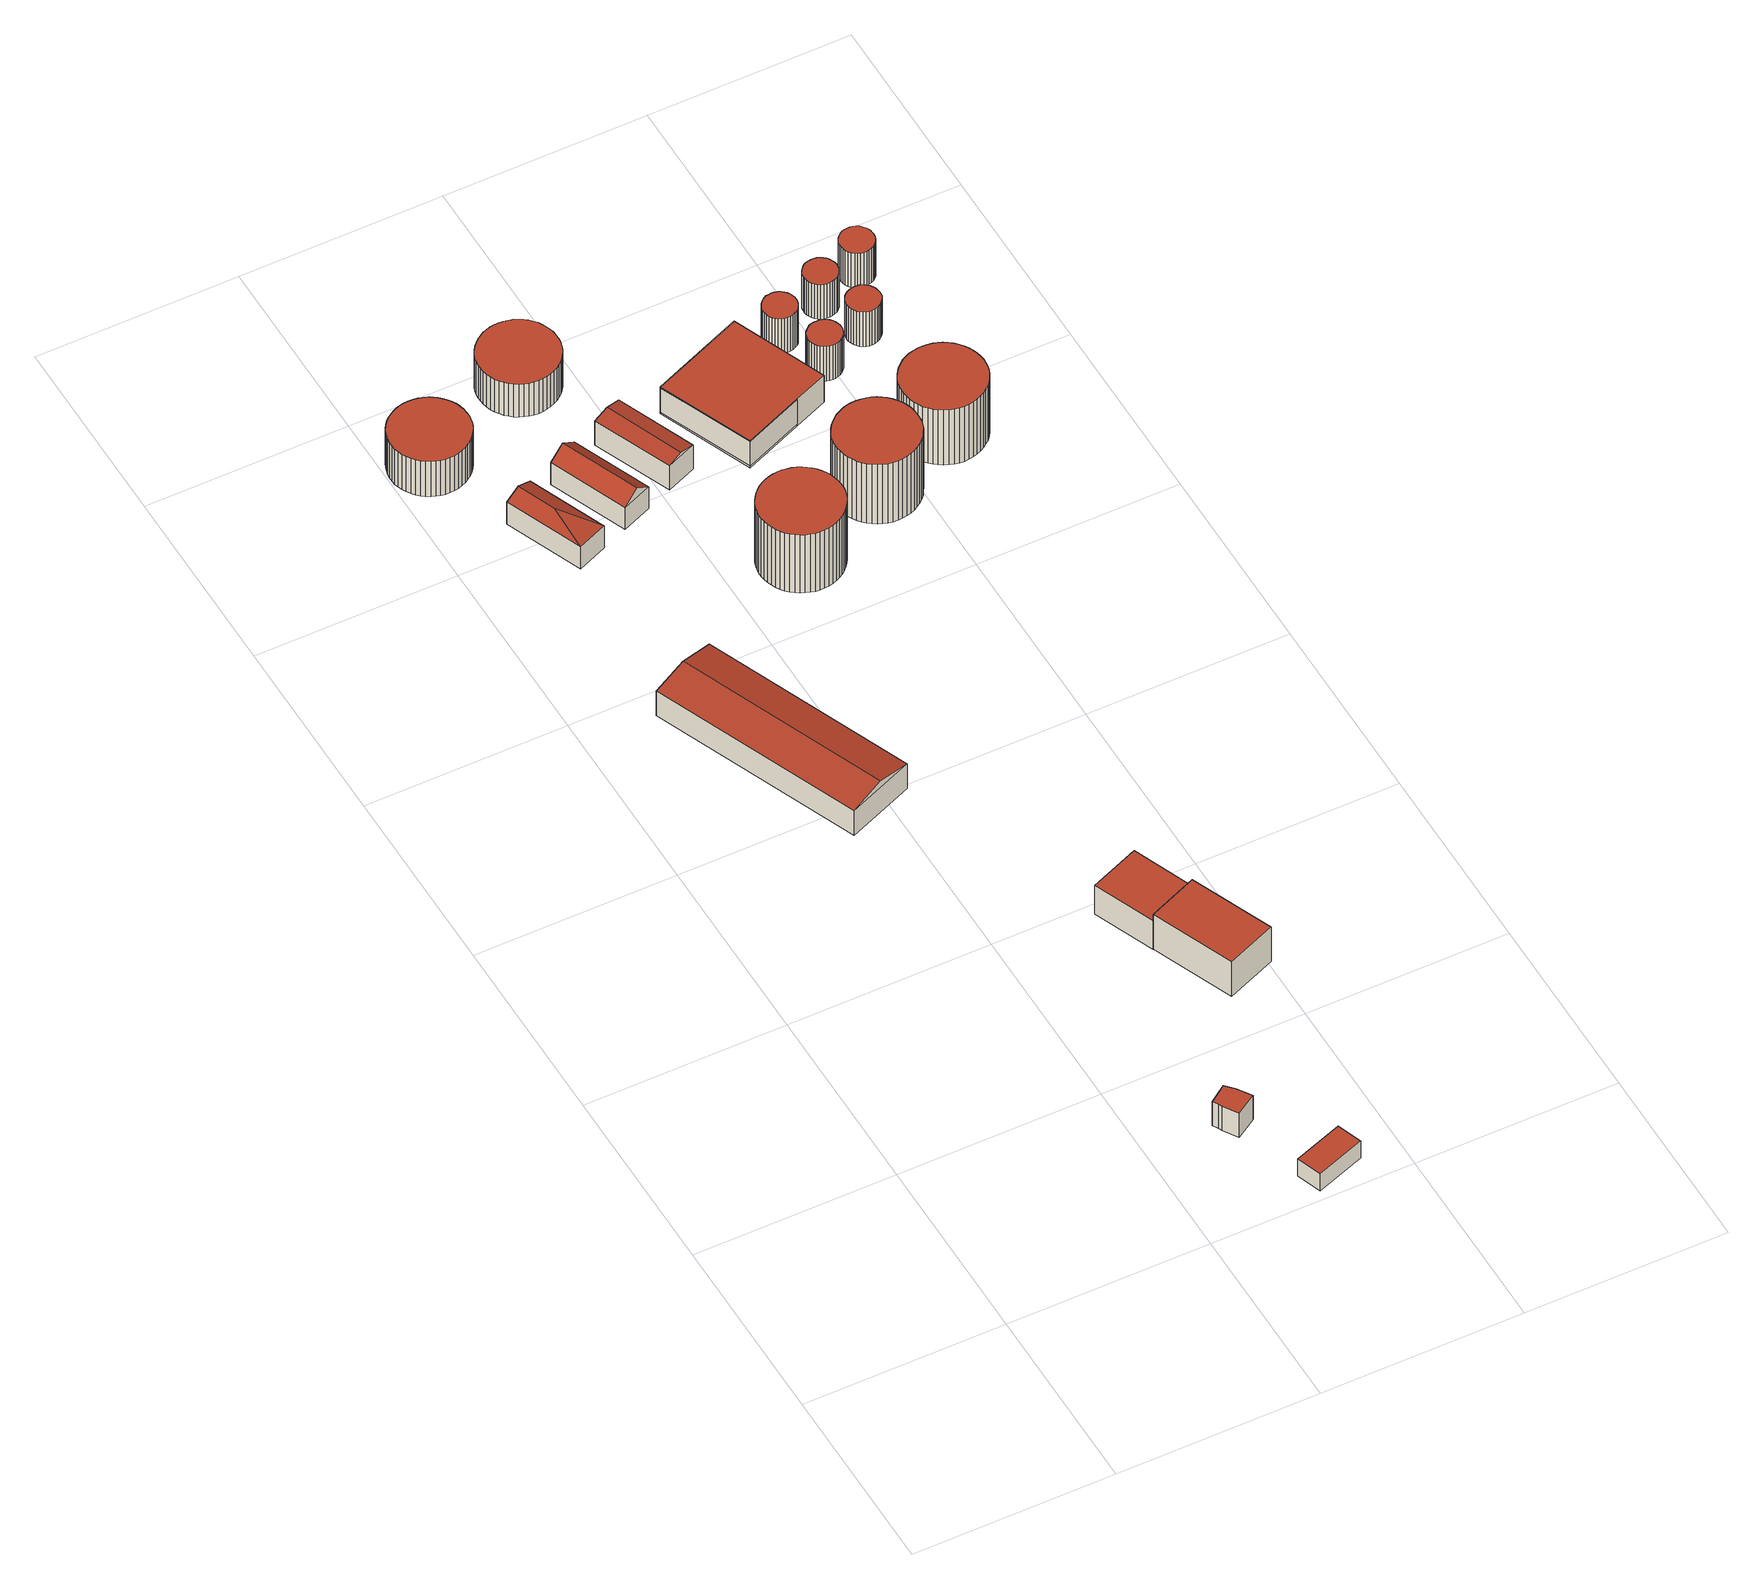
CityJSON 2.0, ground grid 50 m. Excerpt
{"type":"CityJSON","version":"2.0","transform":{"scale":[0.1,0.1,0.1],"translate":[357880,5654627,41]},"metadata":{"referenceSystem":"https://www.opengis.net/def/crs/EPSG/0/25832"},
"CityObjects":{
"building1":{"type":"Building","attributes":{"Geometrietyp2DReferenz":"3000","Gemeindeschluessel":"05316000","function":"31001_2100","roofType":"1000","measuredHeight":7.6},"address":[{"country":"Germany","locality":"Leverkusen","thoroughfareNumber":"42y","thoroughfareName":"CHEMPARK"}],"geometry":[{"type":"Solid","lod":"2","boundaries":[[[[0,1,2,3]],[[4,5,1,0]],[[6,7,5,4]],[[8,9,7,6]],[[10,11,9,8]],[[12,13,11,10]],[[14,15,13,12]],[[3,2,15,14]],[[12,10,8,6,4,0,3,14]],[[1,5,7,9,11,13,15,2]]]],"semantics":{"surfaces":[{"type":"WallSurface"},{"type":"RoofSurface"},{"type":"GroundSurface"}],"values":[[0,0,0,0,0,0,0,0,1,2]]}}]},
"building2":{"type":"Building","attributes":{"Geometrietyp2DReferenz":"3000","Gemeindeschluessel":"05316000","function":"51009_1610","roofType":"1000","measuredHeight":5.43},"geometry":[{"type":"Solid","lod":"2","boundaries":[[[[16,17,18,19]],[[20,21,17,16]],[[22,23,21,20]],[[19,18,23,22]],[[20,16,19,22]],[[17,21,23,18]]]],"semantics":{"surfaces":[{"type":"WallSurface"},{"type":"RoofSurface"},{"type":"GroundSurface"}],"values":[[0,0,0,0,1,2]]}}]},
"building3":{"type":"Building","attributes":{"Geometrietyp2DReferenz":"3000","Gemeindeschluessel":"05316000","function":"31001_2100","roofType":"3100","measuredHeight":9.85},"address":[{"country":"Germany","locality":"Leverkusen","thoroughfareNumber":"15y","thoroughfareName":"CHEMPARK"}],"geometry":[{"type":"Solid","lod":"2","boundaries":[[[[24,25,26,27]],[[28,29,25,24]],[[30,31,29,28]],[[27,26,31,30]],[[24,32,28]],[[30,33,27]],[[27,33,32,24]],[[28,32,33,30]],[[25,29,31,26]]]],"semantics":{"surfaces":[{"type":"WallSurface"},{"type":"RoofSurface"},{"type":"GroundSurface"}],"values":[[0,0,0,0,0,0,1,1,2]]}}]},
"building4":{"type":"Building","attributes":{"Geometrietyp2DReferenz":"3000","Gemeindeschluessel":"05316000","function":"31001_2100","roofType":"1000","measuredHeight":11.14},"address":[{"country":"Germany","locality":"Leverkusen","thoroughfareNumber":"25y","thoroughfareName":"CHEMPARK"}],"geometry":[{"type":"Solid","lod":"2","boundaries":[[[[34,35,36,37]],[[38,39,35,34]],[[40,41,39,38]],[[42,43,41,40]],[[44,45,43,42]],[[46,47,45,44]],[[48,49,47,46]],[[50,51,49,48]],[[52,53,51,50]],[[54,55,53,52]],[[56,57,55,54]],[[58,59,57,56]],[[60,61,59,58]],[[62,63,61,60]],[[64,65,63,62]],[[66,67,65,64]],[[68,69,67,66]],[[70,71,69,68]],[[72,73,71,70]],[[74,75,73,72]],[[76,77,75,74]],[[78,79,77,76]],[[80,81,79,78]],[[82,83,81,80]],[[84,85,83,82]],[[86,87,85,84]],[[88,89,87,86]],[[90,91,89,88]],[[92,93,91,90]],[[94,95,93,92]],[[96,97,95,94]],[[98,99,97,96]],[[100,101,99,98]],[[102,103,101,100]],[[104,105,103,102]],[[106,107,105,104]],[[108,109,107,106]],[[110,111,109,108]],[[112,113,111,110]],[[114,115,113,112]],[[116,117,115,114]],[[118,119,117,116]],[[120,121,119,118]],[[122,123,121,120]],[[124,125,123,122]],[[126,127,125,124]],[[128,129,127,126]],[[130,131,129,128]],[[132,133,131,130]],[[134,135,133,132]],[[136,137,135,134]],[[138,139,137,136]],[[140,141,139,138]],[[37,36,141,140]],[[138,136,134,132,130,128,126,124,122,120,118,116,114,112,110,108,106,104,102,100,98,96,94,92,90,88,86,84,82,80,78,76,74,72,70,68,66,64,62,60,58,56,54,52,50,48,46,44,42,40,38,34,37,140]],[[35,39,41,43,45,47,49,51,53,55,57,59,61,63,65,67,69,71,73,75,77,79,81,83,85,87,89,91,93,95,97,99,101,103,105,107,109,111,113,115,117,119,121,123,125,127,129,131,133,135,137,139,141,36]]]],"semantics":{"surfaces":[{"type":"WallSurface"},{"type":"RoofSurface"},{"type":"GroundSurface"}],"values":[[0,0,0,0,0,0,0,0,0,0,0,0,0,0,0,0,0,0,0,0,0,0,0,0,0,0,0,0,0,0,0,0,0,0,0,0,0,0,0,0,0,0,0,0,0,0,0,0,0,0,0,0,0,0,1,2]]}}]},
"building5":{"type":"Building","attributes":{"Geometrietyp2DReferenz":"3000","Gemeindeschluessel":"05316000","function":"31001_2100","roofType":"5000","measuredHeight":8.7},"address":[{"country":"Germany","locality":"Leverkusen","thoroughfareNumber":"18y","thoroughfareName":"CHEMPARK"}],"geometry":[{"type":"Solid","lod":"2","boundaries":[[[[142,143,144,145]],[[146,147,143,142]],[[148,149,147,146]],[[145,144,149,148]],[[142,150,146]],[[148,151,145]],[[145,151,150,142]],[[146,150,151,148]],[[143,147,149,144]]]],"semantics":{"surfaces":[{"type":"WallSurface"},{"type":"RoofSurface"},{"type":"GroundSurface"}],"values":[[0,0,0,0,1,0,1,1,2]]}}]},
"building6":{"type":"Building","attributes":{"Geometrietyp2DReferenz":"3000","Gemeindeschluessel":"05316000","function":"31001_2100","roofType":"1000","measuredHeight":9.12},"address":[{"country":"Germany","locality":"Leverkusen","thoroughfareNumber":"4y","thoroughfareName":"CHEMPARK"}],"geometry":[{"type":"Solid","lod":"2","boundaries":[[[[152,153,154,155]],[[156,157,153,152]],[[158,159,157,156]],[[155,154,159,158]],[[156,152,155,158]],[[153,157,159,154]]]],"semantics":{"surfaces":[{"type":"WallSurface"},{"type":"RoofSurface"},{"type":"GroundSurface"}],"values":[[0,0,0,0,1,2]]}}]},
"building7":{"type":"Building","attributes":{"Geometrietyp2DReferenz":"3000","Gemeindeschluessel":"05316000","function":"31001_2100","roofType":"1000","measuredHeight":11},"address":[{"country":"Germany","locality":"Leverkusen","thoroughfareNumber":"28y","thoroughfareName":"CHEMPARK"}],"geometry":[{"type":"Solid","lod":"2","boundaries":[[[[160,161,162,163]],[[164,165,161,160]],[[166,167,165,164]],[[163,162,167,166]],[[164,160,163,166]],[[161,165,167,162]]]],"semantics":{"surfaces":[{"type":"WallSurface"},{"type":"RoofSurface"},{"type":"GroundSurface"}],"values":[[0,0,0,0,1,2]]}}]},
"building8":{"type":"Building","attributes":{"Geometrietyp2DReferenz":"3000","Gemeindeschluessel":"05316000","function":"31001_2100","roofType":"3100","measuredHeight":9.88},"address":[{"country":"Germany","locality":"Leverkusen","thoroughfareNumber":"18y","thoroughfareName":"CHEMPARK"}],"geometry":[{"type":"Solid","lod":"2","boundaries":[[[[168,169,170,171]],[[172,173,169,168]],[[174,175,173,172]],[[171,170,175,174]],[[168,176,172]],[[174,177,171]],[[171,177,176,168]],[[172,176,177,174]],[[169,173,175,170]]]],"semantics":{"surfaces":[{"type":"WallSurface"},{"type":"RoofSurface"},{"type":"GroundSurface"}],"values":[[0,0,0,0,0,0,1,1,2]]}}]},
"building9":{"type":"Building","attributes":{"Geometrietyp2DReferenz":"3000","Gemeindeschluessel":"05316000","function":"31001_2100","roofType":"9999","measuredHeight":10.38},"address":[{"country":"Germany","locality":"Leverkusen","thoroughfareNumber":"25y","thoroughfareName":"CHEMPARK"}],"geometry":[{"type":"Solid","lod":"2","boundaries":[[[[178,179,180,181,182,183,184,185,186,187,188,189,190,191,192,193,194,195,196,197,198,199,200,201,202,203,204,205,206,207,208,209,210,211,212,213,214,215,216,217,218,219,220,221,222,223,224,225,226,227,228,229,230,231]],[[229,232,233,230]],[[228,234,232,229]],[[227,235,234,228]],[[226,236,235,227]],[[225,237,236,226]],[[224,238,237,225]],[[223,239,238,224]],[[222,240,239,223]],[[221,241,240,222]],[[220,242,241,221]],[[219,243,242,220]],[[218,244,243,219]],[[217,245,244,218]],[[216,246,245,217]],[[215,247,246,216]],[[214,248,247,215]],[[213,249,248,214]],[[212,250,249,213]],[[211,251,250,212]],[[210,252,251,211]],[[209,253,252,210]],[[208,254,253,209]],[[207,255,254,208]],[[206,256,255,207]],[[205,257,256,206]],[[204,258,257,205]],[[203,259,258,204]],[[202,260,259,203]],[[201,261,260,202]],[[200,262,261,201]],[[199,263,262,200]],[[198,264,263,199]],[[197,265,264,198]],[[196,266,265,197]],[[195,267,266,196]],[[194,268,267,195]],[[193,269,268,194]],[[192,270,269,193]],[[191,271,270,192]],[[190,272,271,191]],[[189,273,272,190]],[[188,274,273,189]],[[187,275,274,188]],[[186,276,275,187]],[[185,277,276,186]],[[184,278,277,185]],[[183,279,278,184]],[[182,280,279,183]],[[181,281,280,182]],[[180,282,281,181]],[[179,283,282,180]],[[178,284,283,179]],[[231,285,284,178]],[[230,233,285,231]],[[232,234,235,236,237,238,239,240,241,242,243,244,245,246,247,248,249,250,251,252,253,254,255,256,257,258,259,260,261,262,263,264,265,266,267,268,269,270,271,272,273,274,275,276,277,278,279,280,281,282,283,284,285,233]]]],"semantics":{"surfaces":[{"type":"RoofSurface"},{"type":"WallSurface"},{"type":"GroundSurface"}],"values":[[0,1,1,1,1,1,1,1,1,1,1,1,1,1,1,1,1,1,1,1,1,1,1,1,1,1,1,1,1,1,1,1,1,1,1,1,1,1,1,1,1,1,1,1,1,1,1,1,1,1,1,1,1,1,1,2]]}}]},
"building10":{"type":"Building","attributes":{"Geometrietyp2DReferenz":"3000","Gemeindeschluessel":"05316000","function":"31001_2100","roofType":"3100","measuredHeight":8.75},"address":[{"country":"Germany","locality":"Leverkusen","thoroughfareNumber":"18y","thoroughfareName":"CHEMPARK"}],"geometry":[{"type":"Solid","lod":"2","boundaries":[[[[286,287,288,289]],[[290,291,287,286]],[[292,293,291,290]],[[289,288,293,292]],[[286,294,290]],[[292,295,289]],[[289,295,294,286]],[[290,294,295,292]],[[287,291,293,288]]]],"semantics":{"surfaces":[{"type":"WallSurface"},{"type":"RoofSurface"},{"type":"GroundSurface"}],"values":[[0,0,0,0,0,0,1,1,2]]}}]},
"building11":{"type":"Building","attributes":{"Geometrietyp2DReferenz":"3000","Gemeindeschluessel":"05316000","function":"31001_2100","roofType":"9999","measuredHeight":18.44},"address":[{"country":"Germany","locality":"Leverkusen","thoroughfareNumber":"3y","thoroughfareName":"CHEMPARK"}],"geometry":[{"type":"Solid","lod":"2","boundaries":[[[[296,297,298,299,300,301,302,303,304,305,306,307,308,309,310,311,312,313,314,315,316,317,318,319,320,321,322,323,324,325,326,327,328,329,330,331,332,333,334,335,336,337,338,339,340,341,342,343,344,345,346,347,348,349,350,351]],[[349,352,353,350]],[[348,354,352,349]],[[347,355,354,348]],[[346,356,355,347]],[[345,357,356,346]],[[344,358,357,345]],[[343,359,358,344]],[[342,360,359,343]],[[341,361,360,342]],[[340,362,361,341]],[[339,363,362,340]],[[338,364,363,339]],[[337,365,364,338]],[[336,366,365,337]],[[335,367,366,336]],[[334,368,367,335]],[[333,369,368,334]],[[332,370,369,333]],[[331,371,370,332]],[[330,372,371,331]],[[329,373,372,330]],[[328,374,373,329]],[[327,375,374,328]],[[326,376,375,327]],[[322,377,378,323]],[[325,379,376,326]],[[324,380,379,325]],[[323,378,380,324]],[[321,381,377,322]],[[320,382,381,321]],[[319,383,382,320]],[[318,384,383,319]],[[317,385,384,318]],[[316,386,385,317]],[[315,387,386,316]],[[314,388,387,315]],[[313,389,388,314]],[[312,390,389,313]],[[311,391,390,312]],[[310,392,391,311]],[[309,393,392,310]],[[308,394,393,309]],[[307,395,394,308]],[[306,396,395,307]],[[305,397,396,306]],[[304,398,397,305]],[[303,399,398,304]],[[302,400,399,303]],[[301,401,400,302]],[[300,402,401,301]],[[299,403,402,300]],[[298,404,403,299]],[[297,405,404,298]],[[296,406,405,297]],[[351,407,406,296]],[[350,353,407,351]],[[352,354,355,356,357,358,359,360,361,362,363,364,365,366,367,368,369,370,371,372,373,374,375,376,379,380,378,377,381,382,383,384,385,386,387,388,389,390,391,392,393,394,395,396,397,398,399,400,401,402,403,404,405,406,407,353]]]],"semantics":{"surfaces":[{"type":"RoofSurface"},{"type":"WallSurface"},{"type":"GroundSurface"}],"values":[[0,1,1,1,1,1,1,1,1,1,1,1,1,1,1,1,1,1,1,1,1,1,1,1,1,1,1,1,1,1,1,1,1,1,1,1,1,1,1,1,1,1,1,1,1,1,1,1,1,1,1,1,1,1,1,1,1,2]]}}]},
"building12":{"type":"Building","attributes":{"Geometrietyp2DReferenz":"3000","Gemeindeschluessel":"05316000","function":"51009_1610","roofType":"1000","measuredHeight":7.58},"geometry":[{"type":"Solid","lod":"2","boundaries":[[[[408,409,410,411]],[[412,413,409,408]],[[414,415,413,412]],[[416,417,415,414]],[[411,410,417,416]],[[414,412,408,411,416]],[[409,413,415,417,410]]]],"semantics":{"surfaces":[{"type":"WallSurface"},{"type":"RoofSurface"},{"type":"GroundSurface"}],"values":[[0,0,0,0,0,1,2]]}}]},
"building13":{"type":"Building","attributes":{"Geometrietyp2DReferenz":"3000","Gemeindeschluessel":"05316000","function":"31001_2100","roofType":"1000","measuredHeight":8.55},"address":[{"country":"Germany","locality":"Leverkusen","thoroughfareNumber":"49y","thoroughfareName":"CHEMPARK"}],"geometry":[{"type":"Solid","lod":"2","boundaries":[[[[418,419,420,421]],[[422,423,419,418]],[[424,425,423,422]],[[426,427,425,424]],[[428,429,427,426]],[[421,420,429,428]],[[426,424,422,418,421,428]],[[419,423,425,427,429,420]]]],"semantics":{"surfaces":[{"type":"WallSurface"},{"type":"RoofSurface"},{"type":"GroundSurface"}],"values":[[0,0,0,0,0,0,1,2]]}}]},
"building14":{"type":"Building","attributes":{"Geometrietyp2DReferenz":"3000","Gemeindeschluessel":"05316000","function":"31001_2100","roofType":"1000","measuredHeight":18.79},"address":[{"country":"Germany","locality":"Leverkusen","thoroughfareNumber":"10y","thoroughfareName":"CHEMPARK"}],"geometry":[{"type":"Solid","lod":"2","boundaries":[[[[430,431,432,433]],[[434,435,431,430]],[[436,437,435,434]],[[438,439,437,436]],[[440,441,439,438]],[[442,443,441,440]],[[444,445,443,442]],[[446,447,445,444]],[[448,449,447,446]],[[450,451,449,448]],[[452,453,451,450]],[[454,455,453,452]],[[456,457,455,454]],[[458,459,457,456]],[[460,461,459,458]],[[462,463,461,460]],[[464,465,463,462]],[[466,467,465,464]],[[468,469,467,466]],[[470,471,469,468]],[[472,473,471,470]],[[474,475,473,472]],[[476,477,475,474]],[[478,479,477,476]],[[480,481,479,478]],[[482,483,481,480]],[[484,485,483,482]],[[486,487,485,484]],[[488,489,487,486]],[[490,491,489,488]],[[492,493,491,490]],[[494,495,493,492]],[[496,497,495,494]],[[498,499,497,496]],[[500,501,499,498]],[[502,503,501,500]],[[504,505,503,502]],[[506,507,505,504]],[[508,509,507,506]],[[510,511,509,508]],[[512,513,511,510]],[[514,515,513,512]],[[516,517,515,514]],[[518,519,517,516]],[[520,521,519,518]],[[522,523,521,520]],[[524,525,523,522]],[[526,527,525,524]],[[528,529,527,526]],[[530,531,529,528]],[[532,533,531,530]],[[534,535,533,532]],[[536,537,535,534]],[[433,432,537,536]],[[534,532,530,528,526,524,522,520,518,516,514,512,510,508,506,504,502,500,498,496,494,492,490,488,486,484,482,480,478,476,474,472,470,468,466,464,462,460,458,456,454,452,450,448,446,444,442,440,438,436,434,430,433,536]],[[431,435,437,439,441,443,445,447,449,451,453,455,457,459,461,463,465,467,469,471,473,475,477,479,481,483,485,487,489,491,493,495,497,499,501,503,505,507,509,511,513,515,517,519,521,523,525,527,529,531,533,535,537,432]]]],"semantics":{"surfaces":[{"type":"WallSurface"},{"type":"RoofSurface"},{"type":"GroundSurface"}],"values":[[0,0,0,0,0,0,0,0,0,0,0,0,0,0,0,0,0,0,0,0,0,0,0,0,0,0,0,0,0,0,0,0,0,0,0,0,0,0,0,0,0,0,0,0,0,0,0,0,0,0,0,0,0,0,1,2]]}}]},
"building15":{"type":"Building","attributes":{"Geometrietyp2DReferenz":"3000","Gemeindeschluessel":"05316000","function":"31001_2100","roofType":"1000","measuredHeight":11.08},"address":[{"country":"Germany","locality":"Leverkusen","thoroughfareNumber":"49y","thoroughfareName":"CHEMPARK"}],"geometry":[{"type":"Solid","lod":"2","boundaries":[[[[538,539,540,541]],[[542,543,539,538]],[[544,545,543,542]],[[546,547,545,544]],[[548,549,547,546]],[[550,551,549,548]],[[552,553,551,550]],[[554,555,553,552]],[[556,557,555,554]],[[558,559,557,556]],[[560,561,559,558]],[[562,563,561,560]],[[564,565,563,562]],[[566,567,565,564]],[[568,569,567,566]],[[570,571,569,568]],[[572,573,571,570]],[[574,575,573,572]],[[576,577,575,574]],[[578,579,577,576]],[[580,581,579,578]],[[582,583,581,580]],[[584,585,583,582]],[[586,587,585,584]],[[588,589,587,586]],[[590,591,589,588]],[[592,593,591,590]],[[594,595,593,592]],[[596,597,595,594]],[[598,599,597,596]],[[600,601,599,598]],[[602,603,601,600]],[[604,605,603,602]],[[606,607,605,604]],[[608,609,607,606]],[[541,540,609,608]],[[606,604,602,600,598,596,594,592,590,588,586,584,582,580,578,576,574,572,570,568,566,564,562,560,558,556,554,552,550,548,546,544,542,538,541,608]],[[539,543,545,547,549,551,553,555,557,559,561,563,565,567,569,571,573,575,577,579,581,583,585,587,589,591,593,595,597,599,601,603,605,607,609,540]]]],"semantics":{"surfaces":[{"type":"WallSurface"},{"type":"RoofSurface"},{"type":"GroundSurface"}],"values":[[0,0,0,0,0,0,0,0,0,0,0,0,0,0,0,0,0,0,0,0,0,0,0,0,0,0,0,0,0,0,0,0,0,0,0,0,1,2]]}}]},
"building16":{"type":"Building","attributes":{"Geometrietyp2DReferenz":"3000","Gemeindeschluessel":"05316000","function":"31001_2100","roofType":"1000","measuredHeight":10.85},"address":[{"country":"Germany","locality":"Leverkusen","thoroughfareNumber":"49y","thoroughfareName":"CHEMPARK"}],"geometry":[{"type":"Solid","lod":"2","boundaries":[[[[610,611,612,613]],[[614,615,611,610]],[[616,617,615,614]],[[618,619,617,616]],[[620,621,619,618]],[[622,623,621,620]],[[624,625,623,622]],[[626,627,625,624]],[[628,629,627,626]],[[630,631,629,628]],[[632,633,631,630]],[[634,635,633,632]],[[636,637,635,634]],[[638,639,637,636]],[[640,641,639,638]],[[642,643,641,640]],[[644,645,643,642]],[[646,647,645,644]],[[648,649,647,646]],[[650,651,649,648]],[[652,653,651,650]],[[654,655,653,652]],[[656,657,655,654]],[[658,659,657,656]],[[660,661,659,658]],[[662,663,661,660]],[[664,665,663,662]],[[666,667,665,664]],[[668,669,667,666]],[[670,671,669,668]],[[672,673,671,670]],[[674,675,673,672]],[[676,677,675,674]],[[678,679,677,676]],[[680,681,679,678]],[[613,612,681,680]],[[678,676,674,672,670,668,666,664,662,660,658,656,654,652,650,648,646,644,642,640,638,636,634,632,630,628,626,624,622,620,618,616,614,610,613,680]],[[611,615,617,619,621,623,625,627,629,631,633,635,637,639,641,643,645,647,649,651,653,655,657,659,661,663,665,667,669,671,673,675,677,679,681,612]]]],"semantics":{"surfaces":[{"type":"WallSurface"},{"type":"RoofSurface"},{"type":"GroundSurface"}],"values":[[0,0,0,0,0,0,0,0,0,0,0,0,0,0,0,0,0,0,0,0,0,0,0,0,0,0,0,0,0,0,0,0,0,0,0,0,1,2]]}}]},
"building17":{"type":"Building","attributes":{"Geometrietyp2DReferenz":"3000","Gemeindeschluessel":"05316000","function":"31001_2100","roofType":"1000","measuredHeight":17.4},"address":[{"country":"Germany","locality":"Leverkusen","thoroughfareNumber":"10y","thoroughfareName":"CHEMPARK"}],"geometry":[{"type":"Solid","lod":"2","boundaries":[[[[682,683,684,685]],[[686,687,683,682]],[[688,689,687,686]],[[690,691,689,688]],[[692,693,691,690]],[[694,695,693,692]],[[696,697,695,694]],[[698,699,697,696]],[[700,701,699,698]],[[702,703,701,700]],[[704,705,703,702]],[[706,707,705,704]],[[708,709,707,706]],[[710,711,709,708]],[[712,713,711,710]],[[714,715,713,712]],[[716,717,715,714]],[[718,719,717,716]],[[720,721,719,718]],[[722,723,721,720]],[[724,725,723,722]],[[726,727,725,724]],[[728,729,727,726]],[[730,731,729,728]],[[732,733,731,730]],[[734,735,733,732]],[[736,737,735,734]],[[738,739,737,736]],[[740,741,739,738]],[[742,743,741,740]],[[744,745,743,742]],[[746,747,745,744]],[[748,749,747,746]],[[750,751,749,748]],[[752,753,751,750]],[[754,755,753,752]],[[756,757,755,754]],[[758,759,757,756]],[[760,761,759,758]],[[762,763,761,760]],[[764,765,763,762]],[[766,767,765,764]],[[768,769,767,766]],[[770,771,769,768]],[[772,773,771,770]],[[774,775,773,772]],[[776,777,775,774]],[[778,779,777,776]],[[780,781,779,778]],[[782,783,781,780]],[[784,785,783,782]],[[786,787,785,784]],[[788,789,787,786]],[[685,684,789,788]],[[786,784,782,780,778,776,774,772,770,768,766,764,762,760,758,756,754,752,750,748,746,744,742,740,738,736,734,732,730,728,726,724,722,720,718,716,714,712,710,708,706,704,702,700,698,696,694,692,690,688,686,682,685,788]],[[683,687,689,691,693,695,697,699,701,703,705,707,709,711,713,715,717,719,721,723,725,727,729,731,733,735,737,739,741,743,745,747,749,751,753,755,757,759,761,763,765,767,769,771,773,775,777,779,781,783,785,787,789,684]]]],"semantics":{"surfaces":[{"type":"WallSurface"},{"type":"RoofSurface"},{"type":"GroundSurface"}],"values":[[0,0,0,0,0,0,0,0,0,0,0,0,0,0,0,0,0,0,0,0,0,0,0,0,0,0,0,0,0,0,0,0,0,0,0,0,0,0,0,0,0,0,0,0,0,0,0,0,0,0,0,0,0,0,1,2]]}}]},
"building18":{"type":"Building","attributes":{"Geometrietyp2DReferenz":"3000","Gemeindeschluessel":"05316000","function":"31001_2100","roofType":"1000","measuredHeight":10.87},"address":[{"country":"Germany","locality":"Leverkusen","thoroughfareNumber":"49y","thoroughfareName":"CHEMPARK"}],"geometry":[{"type":"Solid","lod":"2","boundaries":[[[[790,791,792,793]],[[794,795,791,790]],[[796,797,795,794]],[[798,799,797,796]],[[800,801,799,798]],[[802,803,801,800]],[[804,805,803,802]],[[806,807,805,804]],[[808,809,807,806]],[[810,811,809,808]],[[812,813,811,810]],[[814,815,813,812]],[[816,817,815,814]],[[818,819,817,816]],[[820,821,819,818]],[[822,823,821,820]],[[824,825,823,822]],[[826,827,825,824]],[[828,829,827,826]],[[830,831,829,828]],[[832,833,831,830]],[[834,835,833,832]],[[836,837,835,834]],[[838,839,837,836]],[[840,841,839,838]],[[842,843,841,840]],[[844,845,843,842]],[[846,847,845,844]],[[848,849,847,846]],[[850,851,849,848]],[[852,853,851,850]],[[854,855,853,852]],[[856,857,855,854]],[[858,859,857,856]],[[860,861,859,858]],[[793,792,861,860]],[[858,856,854,852,850,848,846,844,842,840,838,836,834,832,830,828,826,824,822,820,818,816,814,812,810,808,806,804,802,800,798,796,794,790,793,860]],[[791,795,797,799,801,803,805,807,809,811,813,815,817,819,821,823,825,827,829,831,833,835,837,839,841,843,845,847,849,851,853,855,857,859,861,792]]]],"semantics":{"surfaces":[{"type":"WallSurface"},{"type":"RoofSurface"},{"type":"GroundSurface"}],"values":[[0,0,0,0,0,0,0,0,0,0,0,0,0,0,0,0,0,0,0,0,0,0,0,0,0,0,0,0,0,0,0,0,0,0,0,0,1,2]]}}]},
"building19":{"type":"Building","attributes":{"Geometrietyp2DReferenz":"3000","Gemeindeschluessel":"05316000","function":"31001_2100","roofType":"1000","measuredHeight":10.98},"address":[{"country":"Germany","locality":"Leverkusen","thoroughfareNumber":"49y","thoroughfareName":"CHEMPARK"}],"geometry":[{"type":"Solid","lod":"2","boundaries":[[[[862,863,864,865]],[[866,867,863,862]],[[868,869,867,866]],[[870,871,869,868]],[[872,873,871,870]],[[874,875,873,872]],[[876,877,875,874]],[[878,879,877,876]],[[880,881,879,878]],[[882,883,881,880]],[[884,885,883,882]],[[886,887,885,884]],[[888,889,887,886]],[[890,891,889,888]],[[892,893,891,890]],[[894,895,893,892]],[[896,897,895,894]],[[898,899,897,896]],[[900,901,899,898]],[[902,903,901,900]],[[904,905,903,902]],[[906,907,905,904]],[[908,909,907,906]],[[910,911,909,908]],[[912,913,911,910]],[[914,915,913,912]],[[916,917,915,914]],[[918,919,917,916]],[[920,921,919,918]],[[922,923,921,920]],[[924,925,923,922]],[[926,927,925,924]],[[928,929,927,926]],[[930,931,929,928]],[[932,933,931,930]],[[865,864,933,932]],[[930,928,926,924,922,920,918,916,914,912,910,908,906,904,902,900,898,896,894,892,890,888,886,884,882,880,878,876,874,872,870,868,866,862,865,932]],[[863,867,869,871,873,875,877,879,881,883,885,887,889,891,893,895,897,899,901,903,905,907,909,911,913,915,917,919,921,923,925,927,929,931,933,864]]]],"semantics":{"surfaces":[{"type":"WallSurface"},{"type":"RoofSurface"},{"type":"GroundSurface"}],"values":[[0,0,0,0,0,0,0,0,0,0,0,0,0,0,0,0,0,0,0,0,0,0,0,0,0,0,0,0,0,0,0,0,0,0,0,0,1,2]]}}]},
"building20":{"type":"Building","attributes":{"Geometrietyp2DReferenz":"3000","Gemeindeschluessel":"05316000","function":"31001_2100","roofType":"1000","measuredHeight":10.95},"address":[{"country":"Germany","locality":"Leverkusen","thoroughfareNumber":"49y","thoroughfareName":"CHEMPARK"}],"geometry":[{"type":"Solid","lod":"2","boundaries":[[[[934,935,936,937]],[[938,939,935,934]],[[940,941,939,938]],[[942,943,941,940]],[[944,945,943,942]],[[946,947,945,944]],[[942,940,938,934,937,948,949,950,951,952,953,954,955,956,957,958,959,960,961,962,963,964,965,966,967,968,969,970,971,972,973,974,975,976,946,944]],[[977,978,979,980,981,982,983,984,985,986,987,988,989,990,991,992,993,994,995,996,997,998,999,1000,1001,1002,1003,1004,1005,936,935,939,941,943,945,947]],[[976,977,947,946]],[[975,978,977,976]],[[974,979,978,975]],[[973,980,979,974]],[[972,981,980,973]],[[971,982,981,972]],[[970,983,982,971]],[[969,984,983,970]],[[968,985,984,969]],[[967,986,985,968]],[[966,987,986,967]],[[965,988,987,966]],[[964,989,988,965]],[[963,990,989,964]],[[962,991,990,963]],[[961,992,991,962]],[[960,993,992,961]],[[959,994,993,960]],[[958,995,994,959]],[[957,996,995,958]],[[956,997,996,957]],[[955,998,997,956]],[[954,999,998,955]],[[953,1000,999,954]],[[952,1001,1000,953]],[[951,1002,1001,952]],[[950,1003,1002,951]],[[949,1004,1003,950]],[[948,1005,1004,949]],[[937,936,1005,948]]]],"semantics":{"surfaces":[{"type":"WallSurface"},{"type":"RoofSurface"},{"type":"GroundSurface"}],"values":[[0,0,0,0,0,0,1,2,0,0,0,0,0,0,0,0,0,0,0,0,0,0,0,0,0,0,0,0,0,0,0,0,0,0,0,0,0,0]]}}]}
},
"vertices":[
[706,307,106],[706,307,30],[700,314,30],[700,314,106],[719,294,106],[719,294,30],[743,258,106],[743,258,30],[692,225,106],[692,225,30],[669,261,106],[669,261,30],[665,270,106],[665,270,30],[657,283,106],[657,283,30],
[894,47,84],[894,47,30],[872,110,30],[872,110,84],[771,3,84],[771,3,30],[749,66,84],[749,66,30],
[548,1472,104],[548,1472,26],[339,1985,26],[339,1985,104],[382,1404,104],[382,1404,26],[172,1917,104],[172,1917,26],[465,1438,124],[256,1951,124],
[10,2845,115],[10,2845,4],[7,2834,4],[7,2834,115],[13,2855,115],[13,2855,4],[18,2865,115],[18,2865,4],[24,2875,115],[24,2875,4],[31,2883,115],[31,2883,4],[39,2891,115],[39,2891,4],[48,2897,115],[48,2897,4],[57,2903,115],[57,2903,4],[67,2907,115],[67,2907,4],[78,2911,115],[78,2911,4],[89,2913,115],[89,2913,4],[100,2913,115],[100,2913,4],[111,2913,115],[111,2913,4],[122,2911,115],[122,2911,4],[132,2908,115],[132,2908,4],[143,2904,115],[143,2904,4],[152,2898,115],[152,2898,4],[161,2892,115],[161,2892,4],[169,2884,115],[169,2884,4],[176,2876,115],[176,2876,4],[183,2867,115],[183,2867,4],[188,2857,115],[188,2857,4],[191,2847,115],[191,2847,4],[194,2836,115],[194,2836,4],[195,2825,115],[195,2825,4],[196,2814,115],[196,2814,4],[194,2803,115],[194,2803,4],[192,2792,115],[192,2792,4],[188,2782,115],[188,2782,4],[183,2772,115],[183,2772,4],[177,2762,115],[177,2762,4],[170,2754,115],[170,2754,4],[162,2746,115],[162,2746,4],[153,2740,115],[153,2740,4],[144,2734,115],[144,2734,4],[134,2730,115],[134,2730,4],[123,2726,115],[123,2726,4],[112,2724,115],[112,2724,4],[101,2724,115],[101,2724,4],[90,2724,115],[90,2724,4],[79,2726,115],[79,2726,4],[69,2729,115],[69,2729,4],[59,2733,115],[59,2733,4],[49,2739,115],[49,2739,4],[40,2745,115],[40,2745,4],[32,2753,115],[32,2753,4],[25,2761,115],[25,2761,4],[19,2771,115],[19,2771,4],[14,2780,115],[14,2780,4],[10,2791,115],[10,2791,4],[7,2801,115],[7,2801,4],[6,2812,115],[6,2812,4],[6,2823,115],[6,2823,4],
[307,2405,95],[307,2405,25],[229,2598,25],[229,2598,95],[233,2375,95],[233,2375,25],[155,2567,95],[155,2567,25],[230,2488,112],[192,2583,112],
[913,852,120],[913,852,29],[852,1003,29],[852,1003,120],[790,801,120],[790,801,29],[728,953,120],[728,953,29],
[997,648,140],[997,648,30],[913,852,30],[913,852,140],[873,598,140],[873,598,30],[790,801,140],[790,801,30],
[447,2462,94],[447,2462,25],[368,2655,25],[368,2655,94],[373,2432,94],[373,2432,25],[294,2625,94],[294,2625,25],[410,2447,124],[331,2640,124],
[287,2919,108],[289,2908,108],[293,2897,108],[298,2887,108],[304,2878,108],[311,2869,108],[319,2862,108],[327,2855,108],[337,2849,108],[347,2845,108],[358,2841,108],[369,2839,108],[380,2838,108],[391,2839,108],[402,2841,108],[412,2844,108],[423,2848,108],[432,2853,108],[441,2860,108],[450,2867,108],[457,2876,108],[463,2885,108],[468,2895,108],[472,2905,108],[475,2916,108],[476,2927,108],[476,2938,108],[475,2949,108],[473,2960,108],[469,2970,108],[464,2980,108],[459,2990,108],[452,2998,108],[444,3006,108],[435,3013,108],[425,3018,108],[415,3023,108],[405,3026,108],[394,3028,108],[383,3029,108],[372,3029,108],[361,3027,108],[350,3024,108],[340,3020,108],[330,3014,108],[321,3008,108],[313,3000,108],[305,2992,108],[299,2983,108],[294,2973,108],[290,2963,108],[287,2952,108],[286,2941,108],[286,2930,108],[287,2952,4],[286,2941,4],[290,2963,4],[294,2973,4],[299,2983,4],[305,2992,4],[313,3000,4],[321,3008,4],[330,3014,4],[340,3020,4],[350,3024,4],[361,3027,4],[372,3029,4],[383,3029,4],[394,3028,4],[405,3026,4],[415,3023,4],[425,3018,4],[435,3013,4],[444,3006,4],[452,2998,4],[459,2990,4],[464,2980,4],[469,2970,4],[473,2960,4],[475,2949,4],[476,2938,4],[476,2927,4],[475,2916,4],[472,2905,4],[468,2895,4],[463,2885,4],[457,2876,4],[450,2867,4],[441,2860,4],[432,2853,4],[423,2848,4],[412,2844,4],[402,2841,4],[391,2839,4],[380,2838,4],[369,2839,4],[358,2841,4],[347,2845,4],[337,2849,4],[327,2855,4],[319,2862,4],[311,2869,4],[304,2878,4],[298,2887,4],[293,2897,4],[289,2908,4],[287,2919,4],[286,2930,4],
[586,2519,102],[586,2519,25],[508,2712,25],[508,2712,102],[512,2489,102],[512,2489,25],[433,2682,102],[433,2682,25],[549,2504,112],[471,2697,112],
[568,2162,207],[571,2151,207],[575,2140,207],[579,2130,207],[585,2120,207],[592,2112,207],[600,2104,207],[609,2097,207],[618,2091,207],[628,2086,207],[639,2082,207],[650,2079,207],[661,2078,207],[672,2078,207],[683,2079,207],[694,2082,207],[705,2085,207],[715,2090,207],[724,2096,207],[733,2103,207],[741,2111,207],[748,2120,207],[754,2129,207],[759,2139,207],[763,2150,207],[766,2161,207],[767,2172,207],[767,2183,207],[766,2194,207],[763,2205,207],[760,2216,207],[755,2226,207],[749,2235,207],[742,2244,207],[734,2252,207],[725,2259,207],[716,2265,207],[706,2270,207],[695,2274,207],[684,2276,207],[673,2278,207],[662,2278,207],[651,2276,207],[640,2274,207],[629,2270,207],[619,2266,207],[610,2260,207],[601,2253,207],[593,2245,207],[586,2236,207],[580,2227,207],[575,2217,207],[571,2206,207],[569,2195,207],[567,2184,207],[567,2173,207],[569,2195,23],[567,2184,23],[571,2206,23],[575,2217,23],[580,2227,23],[586,2236,23],[593,2245,23],[601,2253,23],[610,2260,23],[619,2266,23],[629,2270,23],[640,2274,23],[651,2276,23],[662,2278,23],[673,2278,23],[684,2276,23],[695,2274,23],[706,2270,23],[716,2265,23],[725,2259,23],[734,2252,23],[742,2244,23],[749,2235,23],[755,2226,23],[760,2216,23],[767,2172,23],[767,2183,23],[763,2205,23],[766,2194,23],[766,2161,23],[763,2150,23],[759,2139,23],[754,2129,23],[748,2120,23],[741,2111,23],[733,2103,23],[724,2096,23],[715,2090,23],[705,2085,23],[694,2082,23],[683,2079,23],[672,2078,23],[661,2078,23],[650,2079,23],[639,2082,23],[628,2086,23],[618,2091,23],[609,2097,23],[600,2104,23],[592,2112,23],[585,2120,23],[579,2130,23],[575,2140,23],[571,2151,23],[568,2162,23],[567,2173,23],
[850,2536,94],[850,2536,18],[756,2768,18],[756,2768,94],[702,2475,94],[702,2475,18],[702,2476,94],[702,2476,18],[607,2707,94],[607,2707,18],
[839,2802,97],[839,2802,12],[756,2768,12],[756,2768,97],[934,2570,97],[934,2570,12],[850,2536,97],[850,2536,12],[702,2475,97],[702,2475,12],[607,2707,97],[607,2707,12],
[809,2297,212],[809,2297,24],[808,2286,24],[808,2286,212],[812,2309,212],[812,2309,24],[816,2320,212],[816,2320,24],[822,2330,212],[822,2330,24],[828,2339,212],[828,2339,24],[836,2348,212],[836,2348,24],[845,2356,212],[845,2356,24],[854,2363,212],[854,2363,24],[864,2368,212],[864,2368,24],[875,2373,212],[875,2373,24],[886,2376,212],[886,2376,24],[898,2378,212],[898,2378,24],[909,2378,212],[909,2378,24],[921,2377,212],[921,2377,24],[932,2375,212],[932,2375,24],[943,2372,212],[943,2372,24],[954,2367,212],[954,2367,24],[964,2361,212],[964,2361,24],[973,2354,212],[973,2354,24],[982,2345,212],[982,2345,24],[989,2336,212],[989,2336,24],[995,2327,212],[995,2327,24],[1000,2316,212],[1000,2316,24],[1004,2305,212],[1004,2305,24],[1006,2294,212],[1006,2294,24],[1007,2282,212],[1007,2282,24],[1007,2271,212],[1007,2271,24],[1006,2259,212],[1006,2259,24],[1003,2248,212],[1003,2248,24],[999,2237,212],[999,2237,24],[993,2227,212],[993,2227,24],[987,2217,212],[987,2217,24],[979,2208,212],[979,2208,24],[970,2200,212],[970,2200,24],[961,2194,212],[961,2194,24],[951,2188,212],[951,2188,24],[940,2184,212],[940,2184,24],[929,2181,212],[929,2181,24],[917,2179,212],[917,2179,24],[906,2178,212],[906,2178,24],[894,2179,212],[894,2179,24],[883,2181,212],[883,2181,24],[871,2185,212],[871,2185,24],[861,2190,212],[861,2190,24],[851,2196,212],[851,2196,24],[842,2203,212],[842,2203,24],[833,2211,212],[833,2211,24],[826,2220,212],[826,2220,24],[820,2230,212],[820,2230,24],[815,2240,212],[815,2240,24],[811,2251,212],[811,2251,24],[809,2263,212],[809,2263,24],[808,2274,212],[808,2274,24],
[899,2792,121],[899,2792,11],[897,2786,11],[897,2786,121],[903,2799,121],[903,2799,11],[907,2804,121],[907,2804,11],[912,2809,121],[912,2809,11],[918,2813,121],[918,2813,11],[924,2816,121],[924,2816,11],[931,2817,121],[931,2817,11],[938,2818,121],[938,2818,11],[945,2817,121],[945,2817,11],[952,2815,121],[952,2815,11],[958,2812,121],[958,2812,11],[964,2807,121],[964,2807,11],[969,2802,121],[969,2802,11],[973,2796,121],[973,2796,11],[975,2790,121],[975,2790,11],[977,2783,121],[977,2783,11],[977,2776,121],[977,2776,11],[976,2769,121],[976,2769,11],[974,2762,121],[974,2762,11],[971,2756,121],[971,2756,11],[967,2750,121],[967,2750,11],[962,2745,121],[962,2745,11],[956,2742,121],[956,2742,11],[949,2739,121],[949,2739,11],[942,2737,121],[942,2737,11],[935,2737,121],[935,2737,11],[928,2738,121],[928,2738,11],[922,2740,121],[922,2740,11],[915,2743,121],[915,2743,11],[910,2747,121],[910,2747,11],[905,2752,121],[905,2752,11],[901,2758,121],[901,2758,11],[898,2765,121],[898,2765,11],[897,2772,121],[897,2772,11],[896,2779,121],[896,2779,11],
[947,2675,120],[947,2675,11],[945,2669,11],[945,2669,120],[950,2682,120],[950,2682,11],[955,2687,120],[955,2687,11],[960,2692,120],[960,2692,11],[966,2696,120],[966,2696,11],[972,2699,120],[972,2699,11],[979,2700,120],[979,2700,11],[986,2700,120],[986,2700,11],[993,2700,120],[993,2700,11],[1000,2697,120],[1000,2697,11],[1006,2694,120],[1006,2694,11],[1012,2690,120],[1012,2690,11],[1017,2685,120],[1017,2685,11],[1020,2679,120],[1020,2679,11],[1023,2672,120],[1023,2672,11],[1025,2665,120],[1025,2665,11],[1025,2658,120],[1025,2658,11],[1024,2651,120],[1024,2651,11],[1022,2645,120],[1022,2645,11],[1019,2638,120],[1019,2638,11],[1014,2633,120],[1014,2633,11],[1009,2628,120],[1009,2628,11],[1003,2624,120],[1003,2624,11],[997,2622,120],[997,2622,11],[990,2620,120],[990,2620,11],[983,2620,120],[983,2620,11],[976,2621,120],[976,2621,11],[969,2623,120],[969,2623,11],[963,2626,120],[963,2626,11],[957,2630,120],[957,2630,11],[952,2635,120],[952,2635,11],[949,2641,120],[949,2641,11],[946,2648,120],[946,2648,11],[944,2655,120],[944,2655,11],[944,2662,120],[944,2662,11],
[1018,2383,198],[1018,2383,24],[1016,2371,24],[1016,2371,198],[1020,2394,198],[1020,2394,24],[1025,2405,198],[1025,2405,24],[1030,2415,198],[1030,2415,24],[1037,2425,198],[1037,2425,24],[1044,2433,198],[1044,2433,24],[1053,2441,198],[1053,2441,24],[1062,2448,198],[1062,2448,24],[1073,2454,198],[1073,2454,24],[1083,2458,198],[1083,2458,24],[1095,2461,198],[1095,2461,24],[1106,2463,198],[1106,2463,24],[1118,2463,198],[1118,2463,24],[1129,2462,198],[1129,2462,24],[1141,2460,198],[1141,2460,24],[1152,2457,198],[1152,2457,24],[1162,2452,198],[1162,2452,24],[1172,2446,198],[1172,2446,24],[1181,2439,198],[1181,2439,24],[1190,2430,198],[1190,2430,24],[1197,2421,198],[1197,2421,24],[1203,2412,198],[1203,2412,24],[1208,2401,198],[1208,2401,24],[1212,2390,198],[1212,2390,24],[1214,2379,198],[1214,2379,24],[1216,2367,198],[1216,2367,24],[1215,2356,198],[1215,2356,24],[1214,2344,198],[1214,2344,24],[1211,2333,198],[1211,2333,24],[1207,2322,198],[1207,2322,24],[1201,2312,198],[1201,2312,24],[1195,2302,198],[1195,2302,24],[1187,2293,198],[1187,2293,24],[1178,2286,198],[1178,2286,24],[1169,2279,198],[1169,2279,24],[1159,2273,198],[1159,2273,24],[1148,2269,198],[1148,2269,24],[1137,2266,198],[1137,2266,24],[1125,2264,198],[1125,2264,24],[1114,2263,198],[1114,2263,24],[1102,2264,198],[1102,2264,24],[1091,2267,198],[1091,2267,24],[1080,2270,198],[1080,2270,24],[1069,2275,198],[1069,2275,24],[1059,2281,198],[1059,2281,24],[1050,2288,198],[1050,2288,24],[1042,2296,198],[1042,2296,24],[1034,2305,198],[1034,2305,24],[1028,2315,198],[1028,2315,24],[1023,2325,198],[1023,2325,24],[1019,2337,198],[1019,2337,24],[1017,2348,198],[1017,2348,24],[1016,2359,198],[1016,2359,24],
[1023,2836,120],[1023,2836,11],[1022,2829,11],[1022,2829,120],[1026,2843,120],[1026,2843,11],[1030,2849,120],[1030,2849,11],[1034,2854,120],[1034,2854,11],[1040,2859,120],[1040,2859,11],[1046,2862,120],[1046,2862,11],[1053,2864,120],[1053,2864,11],[1060,2865,120],[1060,2865,11],[1067,2865,120],[1067,2865,11],[1074,2864,120],[1074,2864,11],[1080,2861,120],[1080,2861,11],[1086,2857,120],[1086,2857,11],[1092,2853,120],[1092,2853,11],[1096,2847,120],[1096,2847,11],[1099,2841,120],[1099,2841,11],[1102,2834,120],[1102,2834,11],[1103,2827,120],[1103,2827,11],[1102,2820,120],[1102,2820,11],[1101,2813,120],[1101,2813,11],[1098,2807,120],[1098,2807,11],[1095,2801,120],[1095,2801,11],[1090,2796,120],[1090,2796,11],[1085,2791,120],[1085,2791,11],[1078,2788,120],[1078,2788,11],[1072,2786,120],[1072,2786,11],[1065,2785,120],[1065,2785,11],[1058,2785,120],[1058,2785,11],[1051,2786,120],[1051,2786,11],[1044,2789,120],[1044,2789,11],[1038,2792,120],[1038,2792,11],[1033,2797,120],[1033,2797,11],[1029,2802,120],[1029,2802,11],[1025,2809,120],[1025,2809,11],[1023,2815,120],[1023,2815,11],[1022,2822,120],[1022,2822,11],
[1067,2723,121],[1067,2723,12],[1066,2716,12],[1066,2716,121],[1070,2729,121],[1070,2729,12],[1074,2735,121],[1074,2735,12],[1079,2740,121],[1079,2740,12],[1085,2744,121],[1085,2744,12],[1091,2747,121],[1091,2747,12],[1098,2749,121],[1098,2749,12],[1105,2750,121],[1105,2750,12],[1112,2749,121],[1112,2749,12],[1119,2748,121],[1119,2748,12],[1125,2745,121],[1125,2745,12],[1131,2741,121],[1131,2741,12],[1136,2736,121],[1136,2736,12],[1140,2730,121],[1140,2730,12],[1143,2724,121],[1143,2724,12],[1145,2717,121],[1145,2717,12],[1146,2710,121],[1146,2710,12],[1146,2703,121],[1146,2703,12],[1144,2696,121],[1144,2696,12],[1141,2690,121],[1141,2690,12],[1137,2684,121],[1137,2684,12],[1132,2679,121],[1132,2679,12],[1126,2675,121],[1126,2675,12],[1120,2672,121],[1120,2672,12],[1113,2670,121],[1113,2670,12],[1106,2669,121],[1106,2669,12],[1099,2669,121],[1099,2669,12],[1092,2671,121],[1092,2671,12],[1086,2674,121],[1086,2674,12],[1080,2678,121],[1080,2678,12],[1075,2683,121],[1075,2683,12],[1071,2689,121],[1071,2689,12],[1068,2695,121],[1068,2695,12],[1066,2702,121],[1066,2702,12],[1065,2709,121],[1065,2709,12],
[1146,2840,120],[1146,2840,11],[1152,2836,11],[1152,2836,120],[1142,2846,120],[1142,2846,11],[1138,2852,120],[1138,2852,11],[1136,2859,120],[1136,2859,11],[1135,2866,120],[1135,2866,11],[1135,2873,120],[1135,2873,11],[1158,2832,120],[1164,2830,120],[1171,2828,120],[1178,2828,120],[1185,2830,120],[1192,2832,120],[1198,2835,120],[1203,2840,120],[1208,2845,120],[1212,2851,120],[1214,2858,120],[1215,2865,120],[1215,2872,120],[1214,2879,120],[1212,2885,120],[1209,2891,120],[1204,2897,120],[1199,2902,120],[1193,2905,120],[1186,2908,120],[1179,2909,120],[1172,2909,120],[1165,2908,120],[1158,2906,120],[1152,2902,120],[1147,2898,120],[1142,2892,120],[1139,2886,120],[1136,2880,120],[1136,2880,11],[1139,2886,11],[1142,2892,11],[1147,2898,11],[1152,2902,11],[1158,2906,11],[1165,2908,11],[1172,2909,11],[1179,2909,11],[1186,2908,11],[1193,2905,11],[1199,2902,11],[1204,2897,11],[1209,2891,11],[1212,2885,11],[1214,2879,11],[1215,2872,11],[1215,2865,11],[1214,2858,11],[1212,2851,11],[1208,2845,11],[1203,2840,11],[1198,2835,11],[1192,2832,11],[1185,2830,11],[1178,2828,11],[1171,2828,11],[1164,2830,11],[1158,2832,11]
]}
